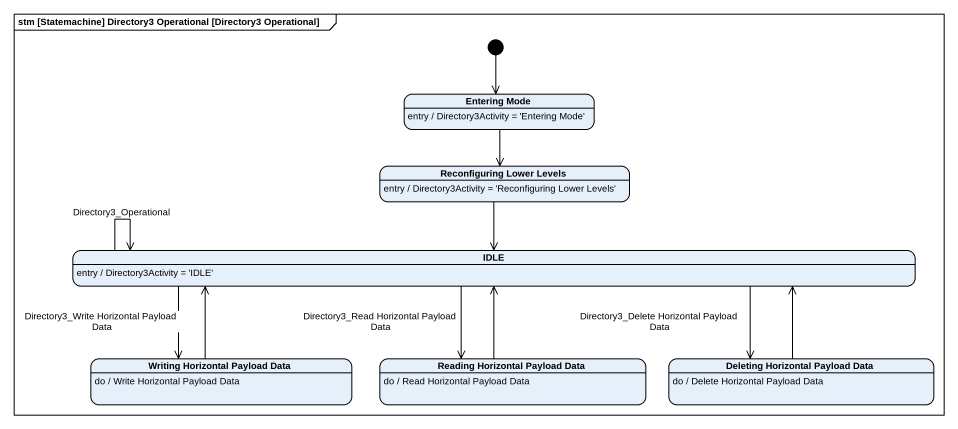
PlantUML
@startuml
mainframe stm [Statemachine] Directory3 Operational [Directory3 Operational]
hide empty description
state "Entering Mode" as Entering_Mode
Entering_Mode : entry / Directory3Activity = 'Entering Mode'
state "Reconfiguring Lower Levels" as Reconfiguring_Lower_Levels
Reconfiguring_Lower_Levels : entry / Directory3Activity = 'Reconfiguring Lower Levels'
state IDLE
IDLE : entry / Directory3Activity = 'IDLE'
state "Writing Horizontal Payload Data" as Writing_Horizontal_Payload
Writing_Horizontal_Payload : do / Write Horizontal Payload Data
state "Reading Horizontal Payload Data" as Reading_Horizontal_Payload
Reading_Horizontal_Payload : do / Read Horizontal Payload Data
state "Deleting Horizontal Payload Data" as Deleting_Horizontal_Payload
Deleting_Horizontal_Payload : do / Delete Horizontal Payload Data
[*] --> Entering_Mode
Entering_Mode --> Reconfiguring_Lower_Levels
Reconfiguring_Lower_Levels --> IDLE
IDLE --> IDLE : Directory3_Operational
IDLE -left-> Writing_Horizontal_Payload : Directory3_Write Horizontal Payload Data
IDLE --> Reading_Horizontal_Payload : Directory3_Read Horizontal Payload Data
IDLE -right-> Deleting_Horizontal_Payload : Directory3_Delete Horizontal Payload Data
Writing_Horizontal_Payload -right-> IDLE
Reading_Horizontal_Payload -up-> IDLE
Deleting_Horizontal_Payload -left-> IDLE
@enduml
